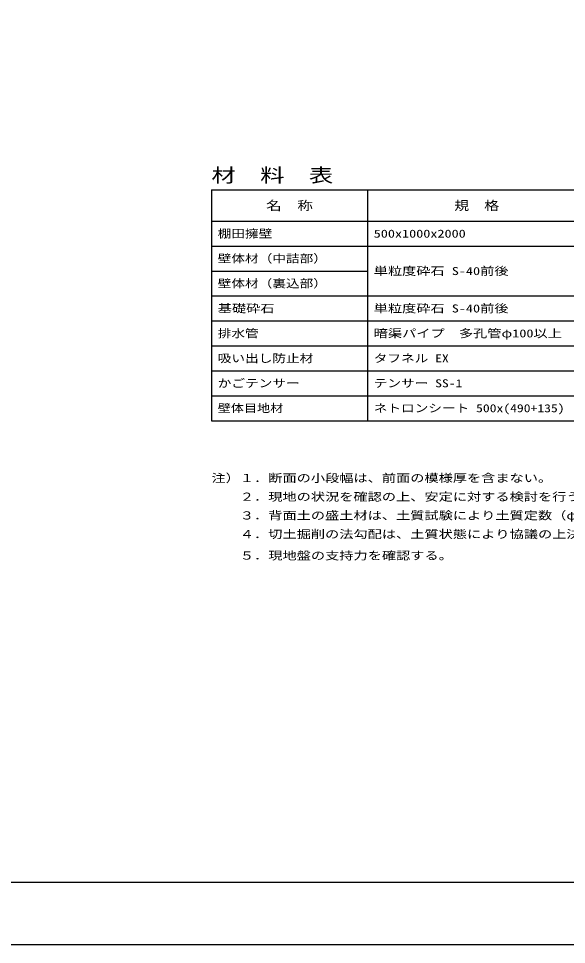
# Model space of a CAD drawing. Units: millimetres at full size; details may follow other scales. Extents: x 0 to 16820, y 0 to 11880.
# Drawn here: x 10383 to 13896, y 0 to 5940 of the extents above; entities that cross this region are included whole.
import ezdxf
from ezdxf.enums import TextEntityAlignment as Align

# ---------------------------------------------------------------- set-up
doc = ezdxf.new("R2010")
doc.units = ezdxf.units.MM
for name, color, linetype in [('D-DOC', 7, 'Continuous'), ('D-MTR', 7, 'Continuous'), ('D-MTR-TXT', 7, 'Continuous')]:
    doc.layers.add(name, color=color, linetype=linetype)
for name, color, linetype, lineweight in [('D-MTR-FRAM', 7, 'Continuous', 25), ('D-MTR-LINE', 7, 'Continuous', 25), ('D-TTL', 2, 'Continuous', 25)]:
    doc.layers.add(name, color=color, linetype=linetype, lineweight=lineweight)
doc.styles.add('ＭＳ ゴシック', font='')
doc.styles.get('ＭＳ ゴシック').set_extended_font_data('MS Gothic')

msp = doc.modelspace()

# ---------------------------------------------------------------- linework, layer by layer
at = {"layer": 'D-MTR-FRAM'}
for p, q in [((11620, 4840), (15620, 4840)), ((11620, 4840), (11620, 3360)), ((11620, 3360), (15620, 3360))]:
    msp.add_line(p, q, dxfattribs=at)
at = {"layer": 'D-MTR-LINE'}
for p, q in [((12620, 4840), (12620, 3360)), ((11620, 4640), (15620, 4640)), ((11620, 4480), (15620, 4480)), ((11620, 4320), (12620, 4320)), ((11620, 4160), (15620, 4160)), ((11620, 4000), (15620, 4000)), ((11620, 3840), (15620, 3840)), ((11620, 3680), (15620, 3680)), ((11620, 3520), (15620, 3520))]:
    msp.add_line(p, q, dxfattribs=at)
at = {"layer": 'D-TTL'}
for points in [[(0, 0), (16820, 0), (16820, 11880), (0, 11880)], [(400, 400), (16420, 400), (16420, 11480), (400, 11480)]]:
    msp.add_lwpolyline(points, close=True, dxfattribs=at)

# ---------------------------------------------------------------- texts
at = {"layer": 'D-DOC', "style": 'ＭＳ ゴシック', "width": 1.3}
for s, p in [('注）１．断面の小段幅は、前面の模様厚を含まない。', (11620, 2950.667)), ('\u3000\u3000２．現地の状況を確認の上、安定に対する検討を行う。', (11620, 2830.667)), ('\u3000\u3000３．背面土の盛土材は、土質試験により土質定数（φ、Ｃ、γ）を確認する。', (11620, 2710.667)), ('\u3000\u3000４．切土掘削の法勾配は、土質状態により協議の上決定する。', (11620, 2590.667)), ('\u3000\u3000５．現地盤の支持力を確認する。', (11620.279, 2453.36))]:
    msp.add_text(s, height=51.32, dxfattribs=at).set_placement(p, align=Align.BOTTOM_LEFT)
at = {"layer": 'D-MTR', "style": 'ＭＳ ゴシック', "width": 1.3}
msp.add_text('材\u3000料\u3000表', height=87.98, dxfattribs=at).set_placement((11620, 4864), align=Align.BOTTOM_LEFT)
at = {"layer": 'D-MTR-TXT', "style": 'ＭＳ ゴシック'}
for s, width, p in [('名\u3000称', 1.25, (12120, 4740)), ('規\u3000格', 1.2, (13320, 4740))]:
    msp.add_text(s, height=58.65, dxfattribs=dict(at, width=width)).set_placement(p, align=Align.MIDDLE_CENTER)
for s, width, p in [('棚田擁壁', 1.25, (11660, 4560)), ('500x1000x2000', 1.3, (12660, 4560)), ('壁体材（中詰部）', 1.25, (11660, 4400)), ('単粒度砕石 S-40前後', 1.3, (12660, 4320)), ('壁体材（裏込部）', 1.25, (11660, 4240)), ('基礎砕石', 1.3, (11660, 4080)), ('単粒度砕石 S-40前後', 1.3, (12660, 4080)), ('排水管', 1.25, (11660, 3920)), ('暗渠パイプ\u3000多孔管φ100以上', 1.3, (12660, 3920)), ('吸い出し防止材', 1.25, (11660, 3760)), ('タフネル EX', 1.25, (12660, 3760)), ('かごテンサー', 1.25, (11660, 3600)), ('テンサー SS-1', 1.25, (12660, 3600)), ('壁体目地材', 1.2, (11660, 3440)), ('ネトロンシート 500x(490+135)', 1.25, (12660, 3440))]:
    msp.add_text(s, height=51.32, dxfattribs=dict(at, width=width)).set_placement(p, align=Align.MIDDLE_LEFT)

doc.saveas('drawing.dxf')
